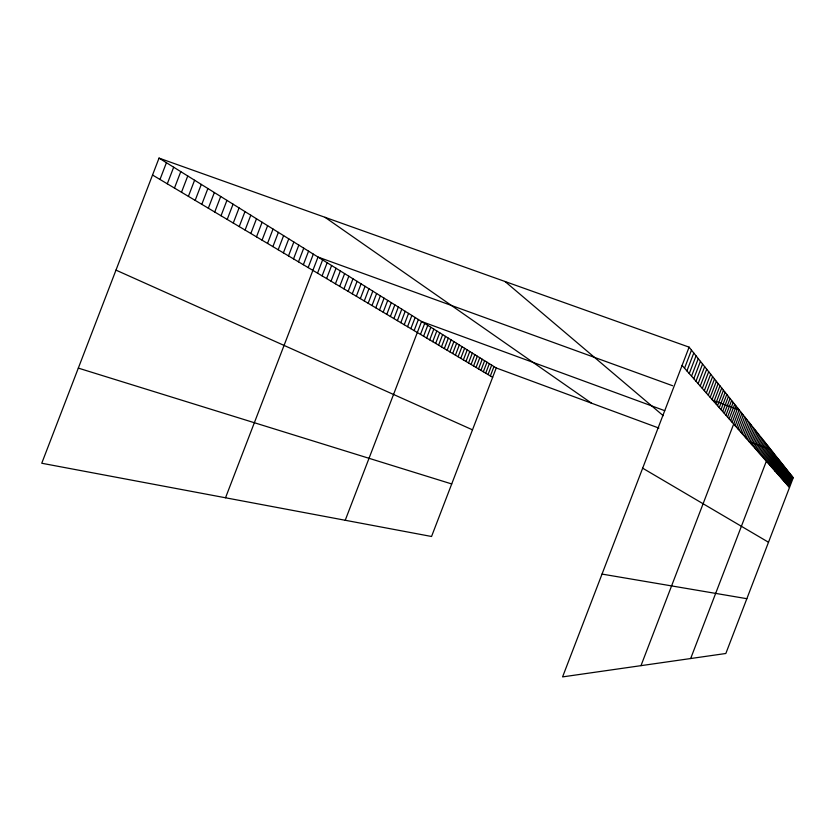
<?xml version="1.0" encoding="UTF-8"?>
<svg xmlns="http://www.w3.org/2000/svg" width="835" height="835" viewBox="0 0 835 835"><rect width="100%" height="100%" fill="white"/><g stroke="black" fill="none" stroke-linecap="round" stroke-linejoin="round"><path stroke-width="1.25" d="M686.913 370.907L693.781 353.017M689.251 373.569L696.046 355.856M691.537 376.167L698.269 358.632M693.781 378.714L700.44 361.357M695.983 381.209L702.569 364.029M698.133 383.651L704.656 366.648M700.241 386.052L706.702 369.216M702.308 388.4L708.706 371.732M704.343 390.707L710.679 374.195M706.337 392.972L712.61 376.616M708.289 395.185L714.499 378.986M710.199 397.366L716.357 381.313M712.078 399.506L718.183 383.599M713.925 401.593L719.968 385.843M715.741 403.66L721.722 388.045M717.515 405.674L723.454 390.216M719.269 407.657L725.145 392.335M720.981 409.609L726.805 394.423M722.661 411.53L728.444 396.468M724.321 413.408L730.051 398.483M725.949 415.256L731.627 400.466M727.546 417.072L733.182 402.407M729.122 418.857L734.706 404.317M730.667 420.621L736.199 406.196M732.191 422.343L737.67 408.044M640.988 665.652L739.121 409.86L712.38 400.153M735.155 425.714L740.551 411.645M736.595 427.353L741.95 413.408M738.025 428.971L743.327 415.131M739.424 430.557L744.684 416.832M740.802 432.123L746.02 418.512M742.148 433.668L747.335 420.162M743.484 435.181L748.63 421.779M744.799 436.674L749.903 423.376M746.093 438.145L751.156 424.952M747.367 439.586L752.387 426.497M748.619 441.016L753.608 428.021M749.851 442.414L754.798 429.524M751.072 443.802L755.978 430.996M752.272 445.159L757.147 432.457M753.452 446.506L758.284 433.897M754.61 447.821L759.422 435.306M755.759 449.126L760.528 436.705M756.896 450.409L761.624 438.072M758.003 451.672L762.699 439.429M759.098 452.925L763.764 440.765M760.184 454.156L764.818 442.08M761.249 455.367L765.852 443.375M762.303 456.557L766.874 444.658M763.347 457.737L767.876 445.911M764.369 458.906L768.868 447.163M765.371 460.054L769.849 448.385M690.67 658.533L770.809 449.595L748.859 441.548M767.344 462.287L771.759 450.785M768.304 463.383L772.699 451.954M769.254 464.458L773.617 453.113M770.194 465.533L774.525 454.25M771.122 466.577L775.423 455.378M772.041 467.621L776.31 456.484M772.939 468.644L777.176 457.58M773.826 469.656L778.043 458.665M774.703 470.648L778.898 459.73M775.579 471.639L779.733 460.784M776.435 472.61L780.568 461.828M777.281 473.57L781.393 462.851M778.116 474.52L782.197 463.874M778.94 475.459L783 464.876M779.754 476.388L783.794 465.867M780.558 477.307L784.566 466.848M781.351 478.204L785.338 467.809M782.144 479.102L786.1 468.769M782.917 479.979L786.862 469.708M783.689 480.856L787.603 470.648M784.441 481.711L788.334 471.566M785.192 482.567L789.065 472.474M785.933 483.413L789.785 473.382M786.664 484.237L790.495 474.27M787.395 485.062L791.194 475.146M788.104 485.876L791.883 476.023M788.814 486.68L792.572 476.879M689.105 347.151L793.25 477.724L725.834 653.492L562.581 676.893L689.105 347.151L159.036 158.107L41.75 463.248L431.549 536.487L496.24 367.964L159.036 158.107M159.986 179.462L166.426 162.71M167.292 183.804L173.67 167.219M174.463 188.073L180.777 171.645M181.498 192.259L187.75 175.987M188.397 196.361L194.586 180.235M195.16 200.379L201.298 184.42M201.809 204.335L207.884 188.512M208.332 208.218L214.355 192.541M214.731 212.027L220.701 196.486M221.024 215.764L226.932 200.369M227.203 219.438L233.059 204.178M233.268 223.039L239.071 207.925M239.227 226.588L244.979 211.599M245.083 230.074L250.792 215.211M250.834 233.497L256.491 218.77M256.491 236.858L262.106 222.256M262.054 240.167L267.617 225.69M267.524 243.413L273.035 229.061M272.899 246.617L278.368 232.38M278.18 249.759L283.608 235.637M283.389 252.848L288.764 238.852M288.503 255.896L293.836 242.004M293.534 258.881L298.826 245.104M298.481 261.835L303.731 248.162M303.355 264.726L308.564 251.168M308.157 267.586L313.323 254.132M225.523 497.775L318.01 257.044L672.634 385.739M317.53 273.16L322.613 259.915M322.101 275.874L327.153 262.733M326.61 278.556L331.62 265.52M331.046 281.197L336.025 268.254M335.42 283.796L340.356 270.958M339.73 286.363L344.625 273.609M343.968 288.889L348.832 276.228M348.153 291.373L352.975 278.806M352.276 293.816L357.067 281.353M356.336 296.237L361.085 283.858M360.334 298.617L365.052 286.321M364.279 300.965L368.966 288.753M368.162 303.272L372.817 291.154M372.003 305.558L376.616 293.523M375.781 307.802L380.363 295.851M379.507 310.015L384.058 298.158M383.181 312.207L387.711 300.423M386.803 314.357L391.302 302.656M390.383 316.486L394.851 304.869M393.911 318.584L398.347 307.04M397.387 320.65L401.792 309.19M400.821 322.696L405.194 311.309M404.213 324.711L408.555 313.396M407.553 326.704L411.874 315.463M410.851 328.666L415.141 317.498M414.118 330.597L418.377 319.502M345.231 520.268L421.56 321.485L664.733 410.684M420.485 334.386L424.691 323.437M423.595 336.234L427.77 325.358M426.664 338.071L430.818 327.257M429.701 339.876L433.835 329.126M432.707 341.651L436.799 330.973M435.661 343.415L439.742 332.8M438.584 345.158L442.644 334.605M441.475 346.869L445.504 336.39M444.335 348.571L448.332 338.154M447.153 350.251L451.13 339.887M449.94 351.9L453.885 341.609M452.685 353.539L456.62 343.31M455.409 355.157L459.313 344.991M458.102 356.754L461.985 346.64M460.753 358.34L464.615 348.279M463.383 359.895L467.214 349.907M465.972 361.44L469.792 351.504M468.539 362.964L472.328 353.09M471.076 364.477L474.844 354.656M473.581 365.97L477.338 356.201M476.065 367.442L479.791 357.724M478.507 368.903L482.223 359.238M480.939 370.343L484.624 360.741M483.329 371.763L487.003 362.213M485.699 373.172L489.352 363.674M488.047 374.571L491.669 365.125M490.364 375.948L493.976 366.555M684.533 368.204L691.474 350.115M602.025 574.083L746.845 598.695M78.313 368.11L451.714 483.956M496.24 367.964L658.878 428.073M774.713 470.877L793.25 477.724M115.981 270.123L472.495 429.837M642.658 468.184L768.503 542.249M152.534 175.026L492.66 377.316M325.013 217.309L591.524 403.18M505.008 281.499L663.24 415.694M682.091 365.427L789.513 487.473"/></g></svg>
